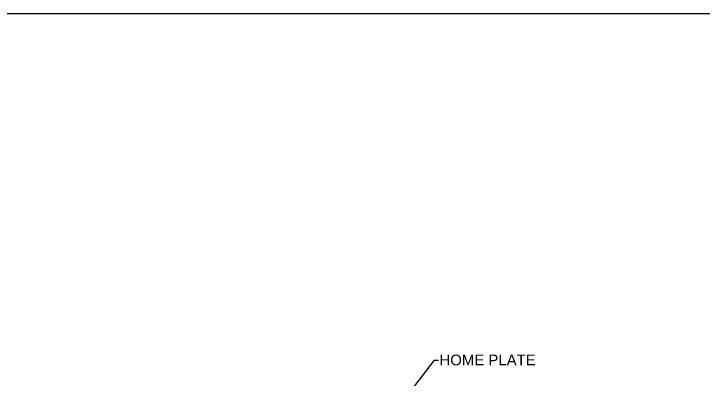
# Model space of a CAD drawing. Header units: inches. Extents: x 0 to 21.9, y 0 to 8.2.
# Drawn here: x 14.791 to 18.445, y 6.249 to 8.185 of the extents above; entities that cross this region are included whole.
import ezdxf
from ezdxf import colors
from ezdxf.entities.mleader import LeaderData, LeaderLine
from ezdxf.math import Vec2, Vec3

# ---------------------------------------------------------------- set-up
doc = ezdxf.new("R2010")
doc.units = ezdxf.units.IN
doc.header["$LTSCALE"] = 0.25
doc.header["$MEASUREMENT"] = 0
doc.layers.add('detail', color=7, linetype='Continuous')
doc.styles.add('Annotative', font='arial.ttf')

msp = doc.modelspace()

# ---------------------------------------------------------------- linework, layer by layer
at = {"lineweight": 30}
msp.add_lwpolyline([(21.90378931647197, 8.184913876543416), (11.20733933529568, 8.184913876543416), (11.20733933529568, -0.04238705336940266), (21.90378931647197, -0.04238705336940266)], close=True, dxfattribs=at)
at = {"layer": 'detail', "linetype": 'Continuous'}
msp.add_lwpolyline([(11.20733933529568, -0.04238705336940285), (21.90378931647197, -0.04238705336940285), (21.90378931647197, 8.184913876543416), (11.20733933529568, 8.184913876543416)], close=True, dxfattribs=at)

# ---------------------------------------------------------------- leaders
at = {"layer": 'detail'}
ml = msp.add_multileader_mtext('Standard', dxfattribs=at)
ml.set_content('HOME PLATE', color=256, style='Annotative')
ml.set_leader_properties()
ml.build(insert=Vec2(0, 0))
ml.multileader.update_dxf_attribs({"dogleg_length": 0.36, "arrow_head_size": 0.1699363348618542})
ctx = ml.context
ctx.base_point, ctx.char_height, ctx.arrow_head_size, ctx.landing_gap_size, ctx.plane_origin = Vec3(17.0418509611472, 6.350689597051854), 0.05664544495395141, 0.1699363348618542, 0.005098090045855626, Vec3(16.20615143854546, 5.299011315141541)
notes = []
notes.append((ctx, [(0, (1, 1, 0), (17.02145860096378, 6.350689597051854), (1, 0), 0.0203923601834225, [(0, [(16.20615143854546, 5.299011315141541)], 0, [])])]))
ctx.mtext.insert, ctx.mtext.flow_direction = Vec3(17.04694905119306, 6.379495312749788), 5
for ctx, leaders in notes:
    for number, flags, end, landing, length, lines in leaders:
        leader = LeaderData()
        leader.index, (leader.has_last_leader_line, leader.has_dogleg_vector, leader.attachment_direction) = number, flags
        leader.last_leader_point, leader.dogleg_vector, leader.dogleg_length = Vec3(end), Vec3(landing), length
        for number, points, colour, breaks in lines:
            line = LeaderLine()
            line.index, line.vertices, line.color, line.breaks = number, Vec3.list(points), colors.encode_raw_color(colour), breaks
            leader.lines.append(line)
        ctx.leaders.append(leader)

doc.saveas('drawing.dxf')
